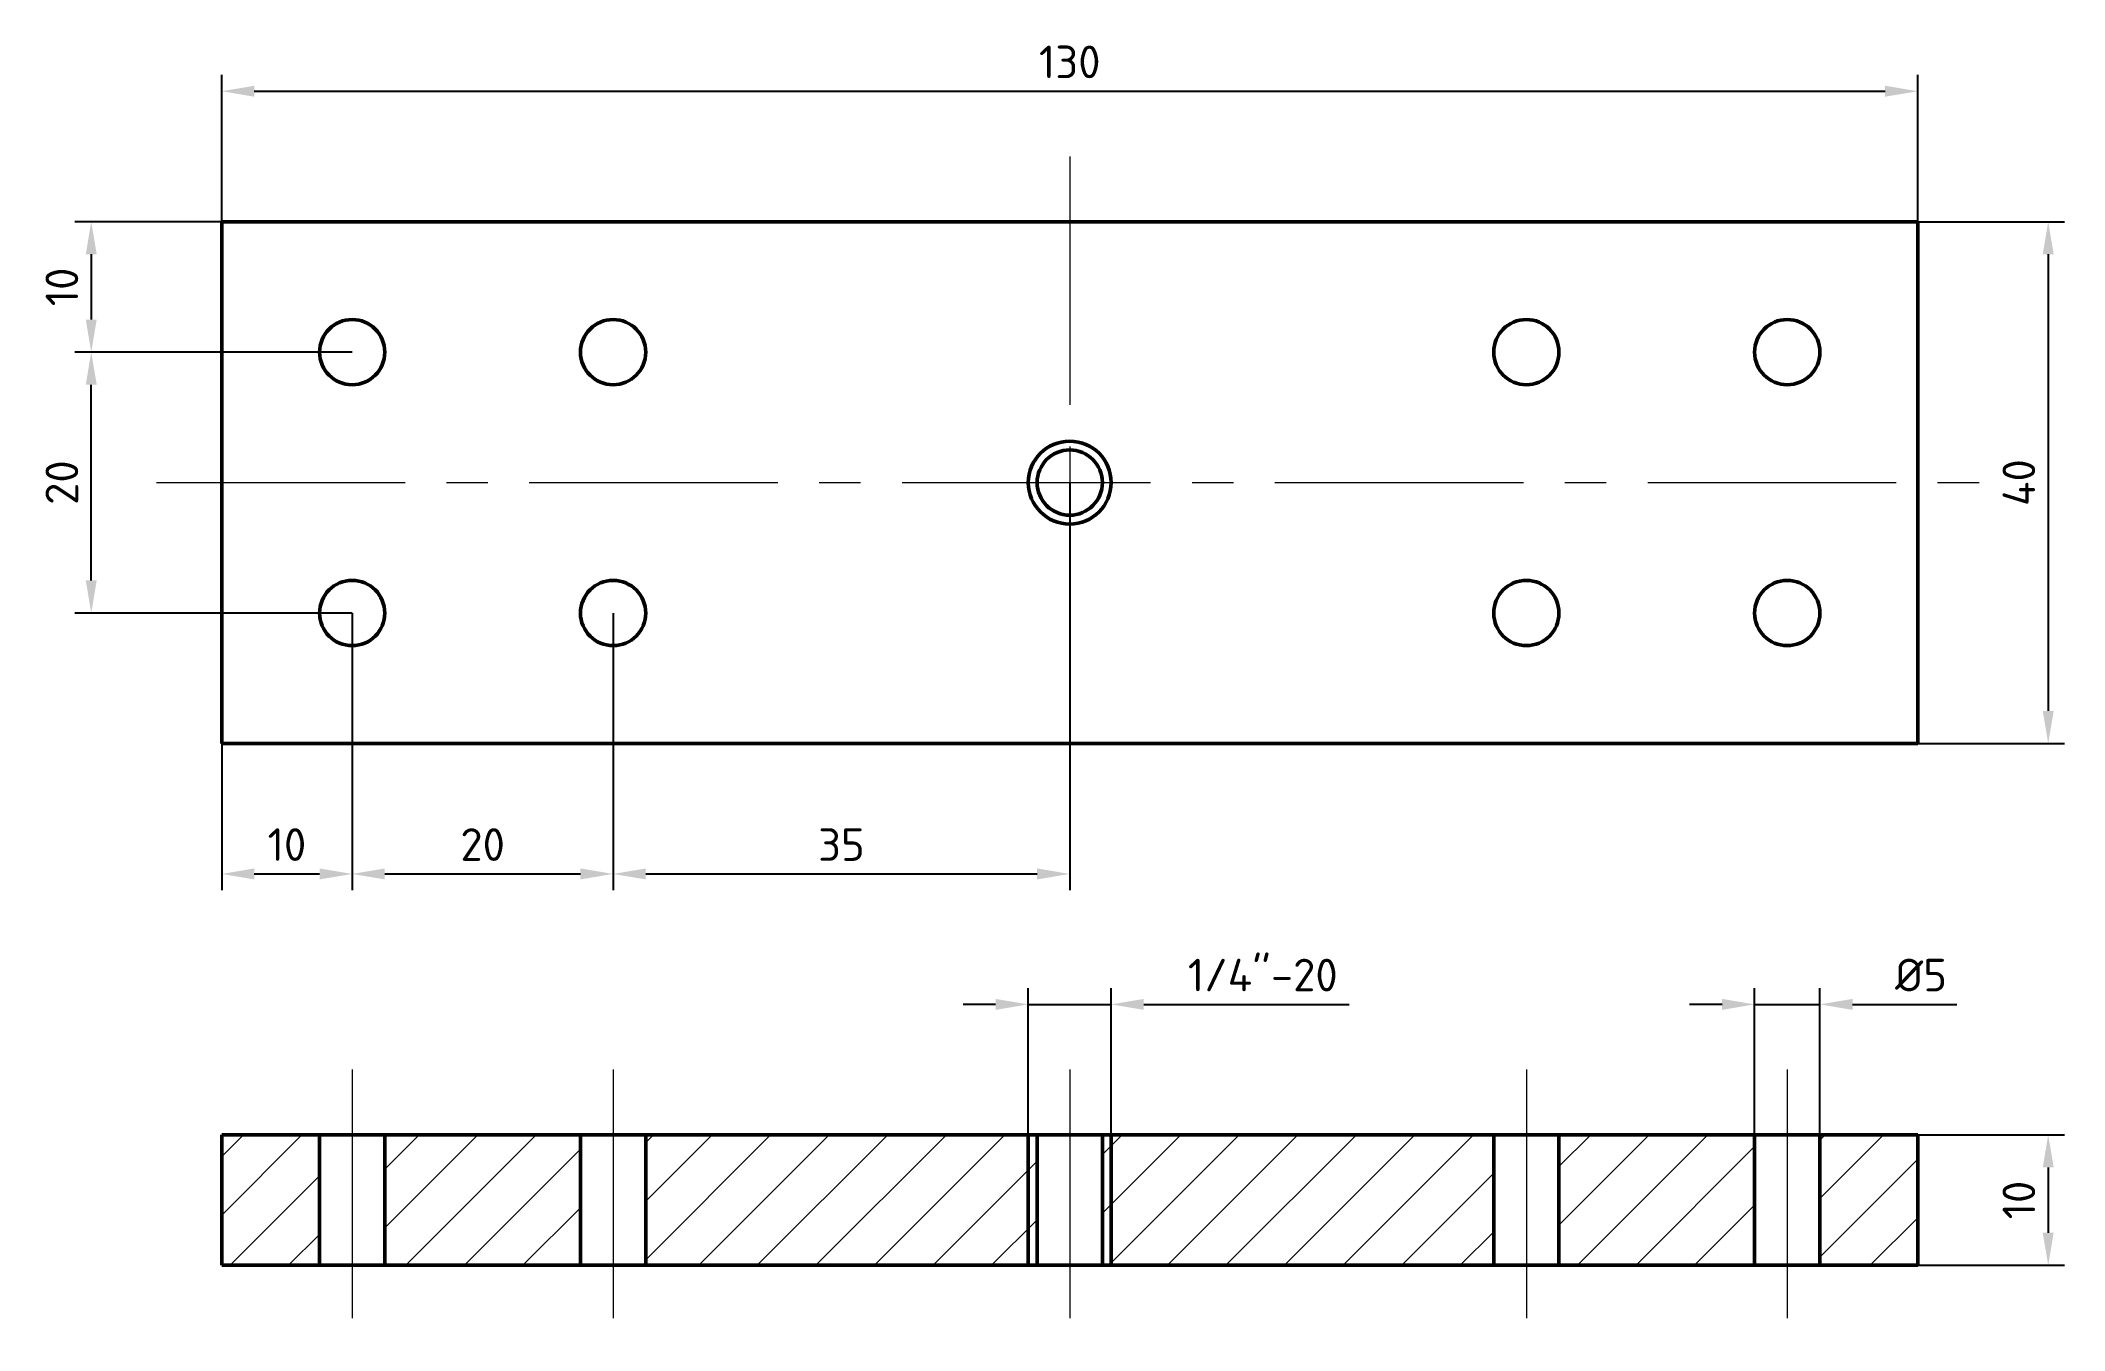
# Model space of a CAD drawing. Header units: millimetres. Extents: x 2421 to 2576, y 2435 to 2534.
import ezdxf

# ---------------------------------------------------------------- set-up
doc = ezdxf.new("R2010")
doc.units = ezdxf.units.MM
doc.linetypes.add('осевая2', pattern=[28.575, 19.05, -3.175, 3.175, -3.175])
doc.layers.get('0').update_dxf_attribs({"lineweight": 50})
doc.layers.add('Осевые', color=150, linetype='осевая2', lineweight=20)
doc.layers.add('Тонкие', color=30, linetype='Continuous', lineweight=20)
doc.styles.get("Standard").update_dxf_attribs({"font": 'isocpeur.ttf'})
doc.dimstyles.new('ISO-25', dxfattribs={"dimtxt": 2.5, "dimasz": 2.5, "dimexe": 1.25, "dimexo": 0, "dimgap": 1, "dimtad": 1, "dimtxsty": 'Standard', "dimcen": 2.5, "dimadec": 0, "dimazin": 0, "dimtfac": 1, "dimtmove": 0, "dimatfit": 3, "dimfxl": 1, "dimarcsym": 0})

# ---------------------------------------------------------------- blocks, each defined once
blk = doc.blocks.new('*D0')
at = {"layer": 'Тонкие', "color": 0, "lineweight": -2, "transparency": 16777216}
for p, q in [((2552.5, 2450), (2552.5, 2461.25)), ((2557.5, 2450), (2557.5, 2461.25)), ((2550, 2460), (2547.5, 2460)), ((2552.5, 2460), (2557.5, 2460)), ((2560, 2460), (2568, 2460))]:
    blk.add_line(p, q, dxfattribs=at)
at = {"layer": 'Тонкие', "color": 0, "transparency": 16777216}
for points in [[(2550, 2460.42), (2550, 2459.58), (2552.5, 2460)], [(2560, 2460.42), (2560, 2459.58), (2557.5, 2460)]]:
    blk.add_solid(points, dxfattribs=at)
at = {"layer": 'Тонкие', "color": 0, "transparency": 16777216, "insert": (2565.25, 2462.25), "char_height": 2.5, "attachment_point": 5}
blk.add_mtext('%%C5', dxfattribs=at)
blk = doc.blocks.new('*D1')
at = {"layer": 'Тонкие', "color": 0, "lineweight": -2, "transparency": 16777216}
for p, q in [((2445, 2510), (2423.75, 2510)), ((2425, 2492.5), (2425, 2507.5)), ((2445, 2490), (2423.75, 2490))]:
    blk.add_line(p, q, dxfattribs=at)
at = {"layer": 'Тонкие', "color": 0, "transparency": 16777216}
for points in [[(2424.58, 2507.5), (2425.42, 2507.5), (2425, 2510)], [(2424.58, 2492.5), (2425.42, 2492.5), (2425, 2490)]]:
    blk.add_solid(points, dxfattribs=at)
at = {"layer": 'Тонкие', "color": 0, "transparency": 16777216, "insert": (2422.75, 2500), "char_height": 2.5, "attachment_point": 5, "rotation": 90}
blk.add_mtext('20', dxfattribs=at)
blk = doc.blocks.new('*D2')
at = {"layer": 'Тонкие', "color": 0, "lineweight": -2, "transparency": 16777216}
for p, q in [((2435, 2520), (2435, 2531.25)), ((2565, 2520), (2565, 2531.25)), ((2437.5, 2530), (2562.5, 2530))]:
    blk.add_line(p, q, dxfattribs=at)
at = {"layer": 'Тонкие', "color": 0, "transparency": 16777216}
for points in [[(2437.5, 2530.42), (2437.5, 2529.58), (2435, 2530)], [(2562.5, 2530.42), (2562.5, 2529.58), (2565, 2530)]]:
    blk.add_solid(points, dxfattribs=at)
at = {"layer": 'Тонкие', "color": 0, "transparency": 16777216, "insert": (2500, 2532.25), "char_height": 2.5, "attachment_point": 5}
blk.add_mtext('130', dxfattribs=at)
blk = doc.blocks.new('*D3')
at = {"layer": 'Тонкие', "color": 0, "lineweight": -2, "transparency": 16777216}
for p, q in [((2435, 2520), (2423.75, 2520)), ((2425, 2517.5), (2425, 2512.5)), ((2445, 2510), (2423.75, 2510))]:
    blk.add_line(p, q, dxfattribs=at)
at = {"layer": 'Тонкие', "color": 0, "transparency": 16777216}
for points in [[(2424.58, 2517.5), (2425.42, 2517.5), (2425, 2520)], [(2424.58, 2512.5), (2425.42, 2512.5), (2425, 2510)]]:
    blk.add_solid(points, dxfattribs=at)
at = {"layer": 'Тонкие', "color": 0, "transparency": 16777216, "insert": (2422.75, 2515), "char_height": 2.5, "attachment_point": 5, "rotation": 90}
blk.add_mtext('10', dxfattribs=at)
blk = doc.blocks.new('*D6')
at = {"layer": 'Тонкие', "color": 0, "lineweight": -2, "transparency": 16777216}
for p, q in [((2496.82, 2450), (2496.82, 2461.25)), ((2503.18, 2450), (2503.18, 2461.25)), ((2494.32, 2460), (2491.82, 2460)), ((2496.82, 2460), (2503.18, 2460)), ((2505.68, 2460), (2521.43, 2460))]:
    blk.add_line(p, q, dxfattribs=at)
at = {"layer": 'Тонкие', "color": 0, "transparency": 16777216}
for points in [[(2494.32, 2460.42), (2494.32, 2459.58), (2496.82, 2460)], [(2505.68, 2460.42), (2505.68, 2459.58), (2503.18, 2460)]]:
    blk.add_solid(points, dxfattribs=at)
at = {"layer": 'Тонкие', "color": 0, "transparency": 16777216, "insert": (2514.8, 2462.25), "char_height": 2.5, "attachment_point": 5}
blk.add_mtext('1/4"-20', dxfattribs=at)
blk = doc.blocks.new('*D7')
at = {"layer": 'Тонкие', "color": 0, "lineweight": -2, "transparency": 16777216}
for p, q in [((2445, 2490), (2445, 2468.75)), ((2435, 2480), (2435, 2468.75)), ((2437.5, 2470), (2442.5, 2470))]:
    blk.add_line(p, q, dxfattribs=at)
at = {"layer": 'Тонкие', "color": 0, "transparency": 16777216}
for points in [[(2437.5, 2470.42), (2437.5, 2469.58), (2435, 2470)], [(2442.5, 2470.42), (2442.5, 2469.58), (2445, 2470)]]:
    blk.add_solid(points, dxfattribs=at)
at = {"layer": 'Тонкие', "color": 0, "transparency": 16777216, "insert": (2440, 2472.25), "char_height": 2.5, "attachment_point": 5}
blk.add_mtext('10', dxfattribs=at)
blk = doc.blocks.new('*D8')
at = {"layer": 'Тонкие', "color": 0, "lineweight": -2, "transparency": 16777216}
for p, q in [((2445, 2490), (2445, 2468.75)), ((2465, 2490), (2465, 2468.75)), ((2447.5, 2470), (2462.5, 2470))]:
    blk.add_line(p, q, dxfattribs=at)
at = {"layer": 'Тонкие', "color": 0, "transparency": 16777216}
for points in [[(2447.5, 2470.42), (2447.5, 2469.58), (2445, 2470)], [(2462.5, 2470.42), (2462.5, 2469.58), (2465, 2470)]]:
    blk.add_solid(points, dxfattribs=at)
at = {"layer": 'Тонкие', "color": 0, "transparency": 16777216, "insert": (2455, 2472.25), "char_height": 2.5, "attachment_point": 5}
blk.add_mtext('20', dxfattribs=at)
blk = doc.blocks.new('*D9')
at = {"layer": 'Тонкие', "color": 0, "lineweight": -2, "transparency": 16777216}
for p, q in [((2565, 2520), (2576.25, 2520)), ((2575, 2517.5), (2575, 2482.5)), ((2565, 2480), (2576.25, 2480))]:
    blk.add_line(p, q, dxfattribs=at)
at = {"layer": 'Тонкие', "color": 0, "transparency": 16777216}
for points in [[(2574.58, 2517.5), (2575.42, 2517.5), (2575, 2520)], [(2574.58, 2482.5), (2575.42, 2482.5), (2575, 2480)]]:
    blk.add_solid(points, dxfattribs=at)
at = {"layer": 'Тонкие', "color": 0, "transparency": 16777216, "insert": (2572.75, 2500), "char_height": 2.5, "attachment_point": 5, "rotation": 90}
blk.add_mtext('40', dxfattribs=at)
blk = doc.blocks.new('*D11')
at = {"layer": 'Тонкие', "color": 0, "lineweight": -2, "transparency": 16777216}
for p, q in [((2565, 2450), (2576.25, 2450)), ((2575, 2447.5), (2575, 2442.5)), ((2565, 2440), (2576.25, 2440))]:
    blk.add_line(p, q, dxfattribs=at)
at = {"layer": 'Тонкие', "color": 0, "transparency": 16777216}
for points in [[(2574.58, 2447.5), (2575.42, 2447.5), (2575, 2450)], [(2574.58, 2442.5), (2575.42, 2442.5), (2575, 2440)]]:
    blk.add_solid(points, dxfattribs=at)
at = {"layer": 'Тонкие', "color": 0, "transparency": 16777216, "insert": (2572.75, 2445), "char_height": 2.5, "attachment_point": 5, "rotation": 90}
blk.add_mtext('10', dxfattribs=at)
blk = doc.blocks.new('*D12')
at = {"layer": 'Тонкие', "color": 0, "lineweight": -2, "transparency": 16777216}
for p, q in [((2500, 2500), (2500, 2468.75)), ((2465, 2490), (2465, 2468.75)), ((2467.5, 2470), (2497.5, 2470))]:
    blk.add_line(p, q, dxfattribs=at)
at = {"layer": 'Тонкие', "color": 0, "transparency": 16777216}
for points in [[(2467.5, 2470.42), (2467.5, 2469.58), (2465, 2470)], [(2497.5, 2470.42), (2497.5, 2469.58), (2500, 2470)]]:
    blk.add_solid(points, dxfattribs=at)
at = {"layer": 'Тонкие', "color": 0, "transparency": 16777216, "insert": (2482.5, 2472.25), "char_height": 2.5, "attachment_point": 5}
blk.add_mtext('35', dxfattribs=at)

msp = doc.modelspace()

# ---------------------------------------------------------------- hatches: boundary and pattern name
at = {"layer": 'Тонкие'}
h = msp.add_hatch(dxfattribs=at)
h.set_pattern_fill('ANSI31', color=256)
h.set_pattern_definition([(45, (76.0018, 1283.714), (-2.245064, 2.245064), [])])
h.paths.add_polyline_path([(2435, 2440), (2442.5, 2440), (2442.5, 2450), (2435, 2450)])
h.paths.add_polyline_path([(2462.5, 2440), (2462.5, 2450), (2447.5, 2450), (2447.5, 2440)])
h.paths.add_polyline_path([(2496.825, 2440), (2496.825, 2450), (2467.5, 2450), (2467.5, 2440)])
h.paths.add_polyline_path([(2497.5, 2450), (2496.825, 2450), (2496.825, 2440), (2497.5, 2440)])
h.paths.add_polyline_path([(2503.175, 2450), (2502.5, 2450), (2502.5, 2440), (2503.175, 2440)])
h.paths.add_polyline_path([(2532.5, 2440), (2532.5, 2450), (2503.175, 2450), (2503.175, 2440)])
h.paths.add_polyline_path([(2537.5, 2440), (2552.5, 2440), (2552.5, 2450), (2537.5, 2450)])
h.paths.add_polyline_path([(2565, 2450), (2557.5, 2450), (2557.5, 2440), (2565, 2440)])

# ---------------------------------------------------------------- linework, layer by layer
for p, q in [((2435, 2480), (2435, 2520)), ((2435, 2520), (2565, 2520)), ((2565, 2520), (2565, 2480)), ((2565, 2480), (2435, 2480)), ((2565, 2450), (2435, 2450)), ((2435, 2450), (2435, 2440)), ((2442.5, 2450), (2442.5, 2440)), ((2447.5, 2450), (2447.5, 2440)), ((2462.5, 2450), (2462.5, 2440)), ((2467.5, 2450), (2467.5, 2440)), ((2496.825, 2450), (2496.825, 2440)), ((2497.5, 2450), (2497.5, 2440)), ((2502.5, 2450), (2502.5, 2440)), ((2503.175, 2450), (2503.175, 2440)), ((2532.5, 2450), (2532.5, 2440)), ((2537.5, 2450), (2537.5, 2440)), ((2552.5, 2450), (2552.5, 2440)), ((2557.5, 2450), (2557.5, 2440)), ((2565, 2440), (2565, 2450)), ((2435, 2440), (2565, 2440))]:
    msp.add_line(p, q)
for centre, radius in [((2445, 2510), 2.5), ((2465, 2510), 2.5), ((2535, 2510), 2.5), ((2555, 2510), 2.5), ((2500, 2500), 3.175), ((2500, 2500), 2.5), ((2445, 2490), 2.5), ((2465, 2490), 2.5), ((2535, 2490), 2.5), ((2555, 2490), 2.5)]:
    msp.add_circle(centre, radius)
at = {"layer": 'Осевые'}
for p, q in [((2500, 2525), (2500, 2475)), ((2430, 2500), (2570, 2500)), ((2445, 2455), (2445, 2435)), ((2465, 2455), (2465, 2435)), ((2500, 2455), (2500, 2435)), ((2535, 2455), (2535, 2435)), ((2555, 2455), (2555, 2435))]:
    msp.add_line(p, q, dxfattribs=at)

# ---------------------------------------------------------------- dimensions: what is measured, and where the dimension line sits
at = {"layer": 'Тонкие'}
dim = msp.add_linear_dim(base=(2565, 2530), p1=(2435, 2520), p2=(2565, 2520), dimstyle='ISO-25', dxfattribs=at)
dim.commit()
dim.dimension.update_dxf_attribs({"geometry": '*D2', "text_midpoint": (2500, 2530), "dimtype": 160})
for base, p1, p2, picture, middle in [((2425, 2510), (2435, 2520), (2445, 2510), '*D3', (2422.75, 2515)), ((2575, 2480), (2565, 2520), (2565, 2480), '*D9', (2572.75, 2500)), ((2425, 2510), (2445, 2490), (2445, 2510), '*D1', (2422.75, 2500)), ((2575, 2440), (2565, 2450), (2565, 2440), '*D11', (2572.75, 2445))]:
    dim = msp.add_linear_dim(base=base, p1=p1, p2=p2, angle=90, dimstyle='ISO-25', dxfattribs=at)
    dim.commit()
    dim.dimension.update_dxf_attribs({"geometry": picture, "text_midpoint": middle})
for base, p1, p2, picture, middle in [((2500, 2470), (2465, 2490), (2500, 2500), '*D12', (2482.5, 2472.25)), ((2445, 2470), (2435, 2480), (2445, 2490), '*D7', (2440, 2472.25)), ((2465, 2470), (2445, 2490), (2465, 2490), '*D8', (2455, 2472.25))]:
    dim = msp.add_linear_dim(base=base, p1=p1, p2=p2, dimstyle='ISO-25', dxfattribs=at)
    dim.commit()
    dim.dimension.update_dxf_attribs({"geometry": picture, "text_midpoint": middle})
for base, p1, p2, text, picture, middle in [((2503.175, 2460), (2496.825, 2450), (2503.175, 2450), '1/4"-20', '*D6', (2514.8, 2462.25)), ((2557.5, 2460), (2552.5, 2450), (2557.5, 2450), '%%C<>', '*D0', (2565.25, 2462.25))]:
    dim = msp.add_linear_dim(base=base, p1=p1, p2=p2, text=text, dimstyle='ISO-25', dxfattribs=at)
    dim.commit()
    dim.dimension.update_dxf_attribs({"geometry": picture, "text_midpoint": middle})

doc.saveas('drawing.dxf')
